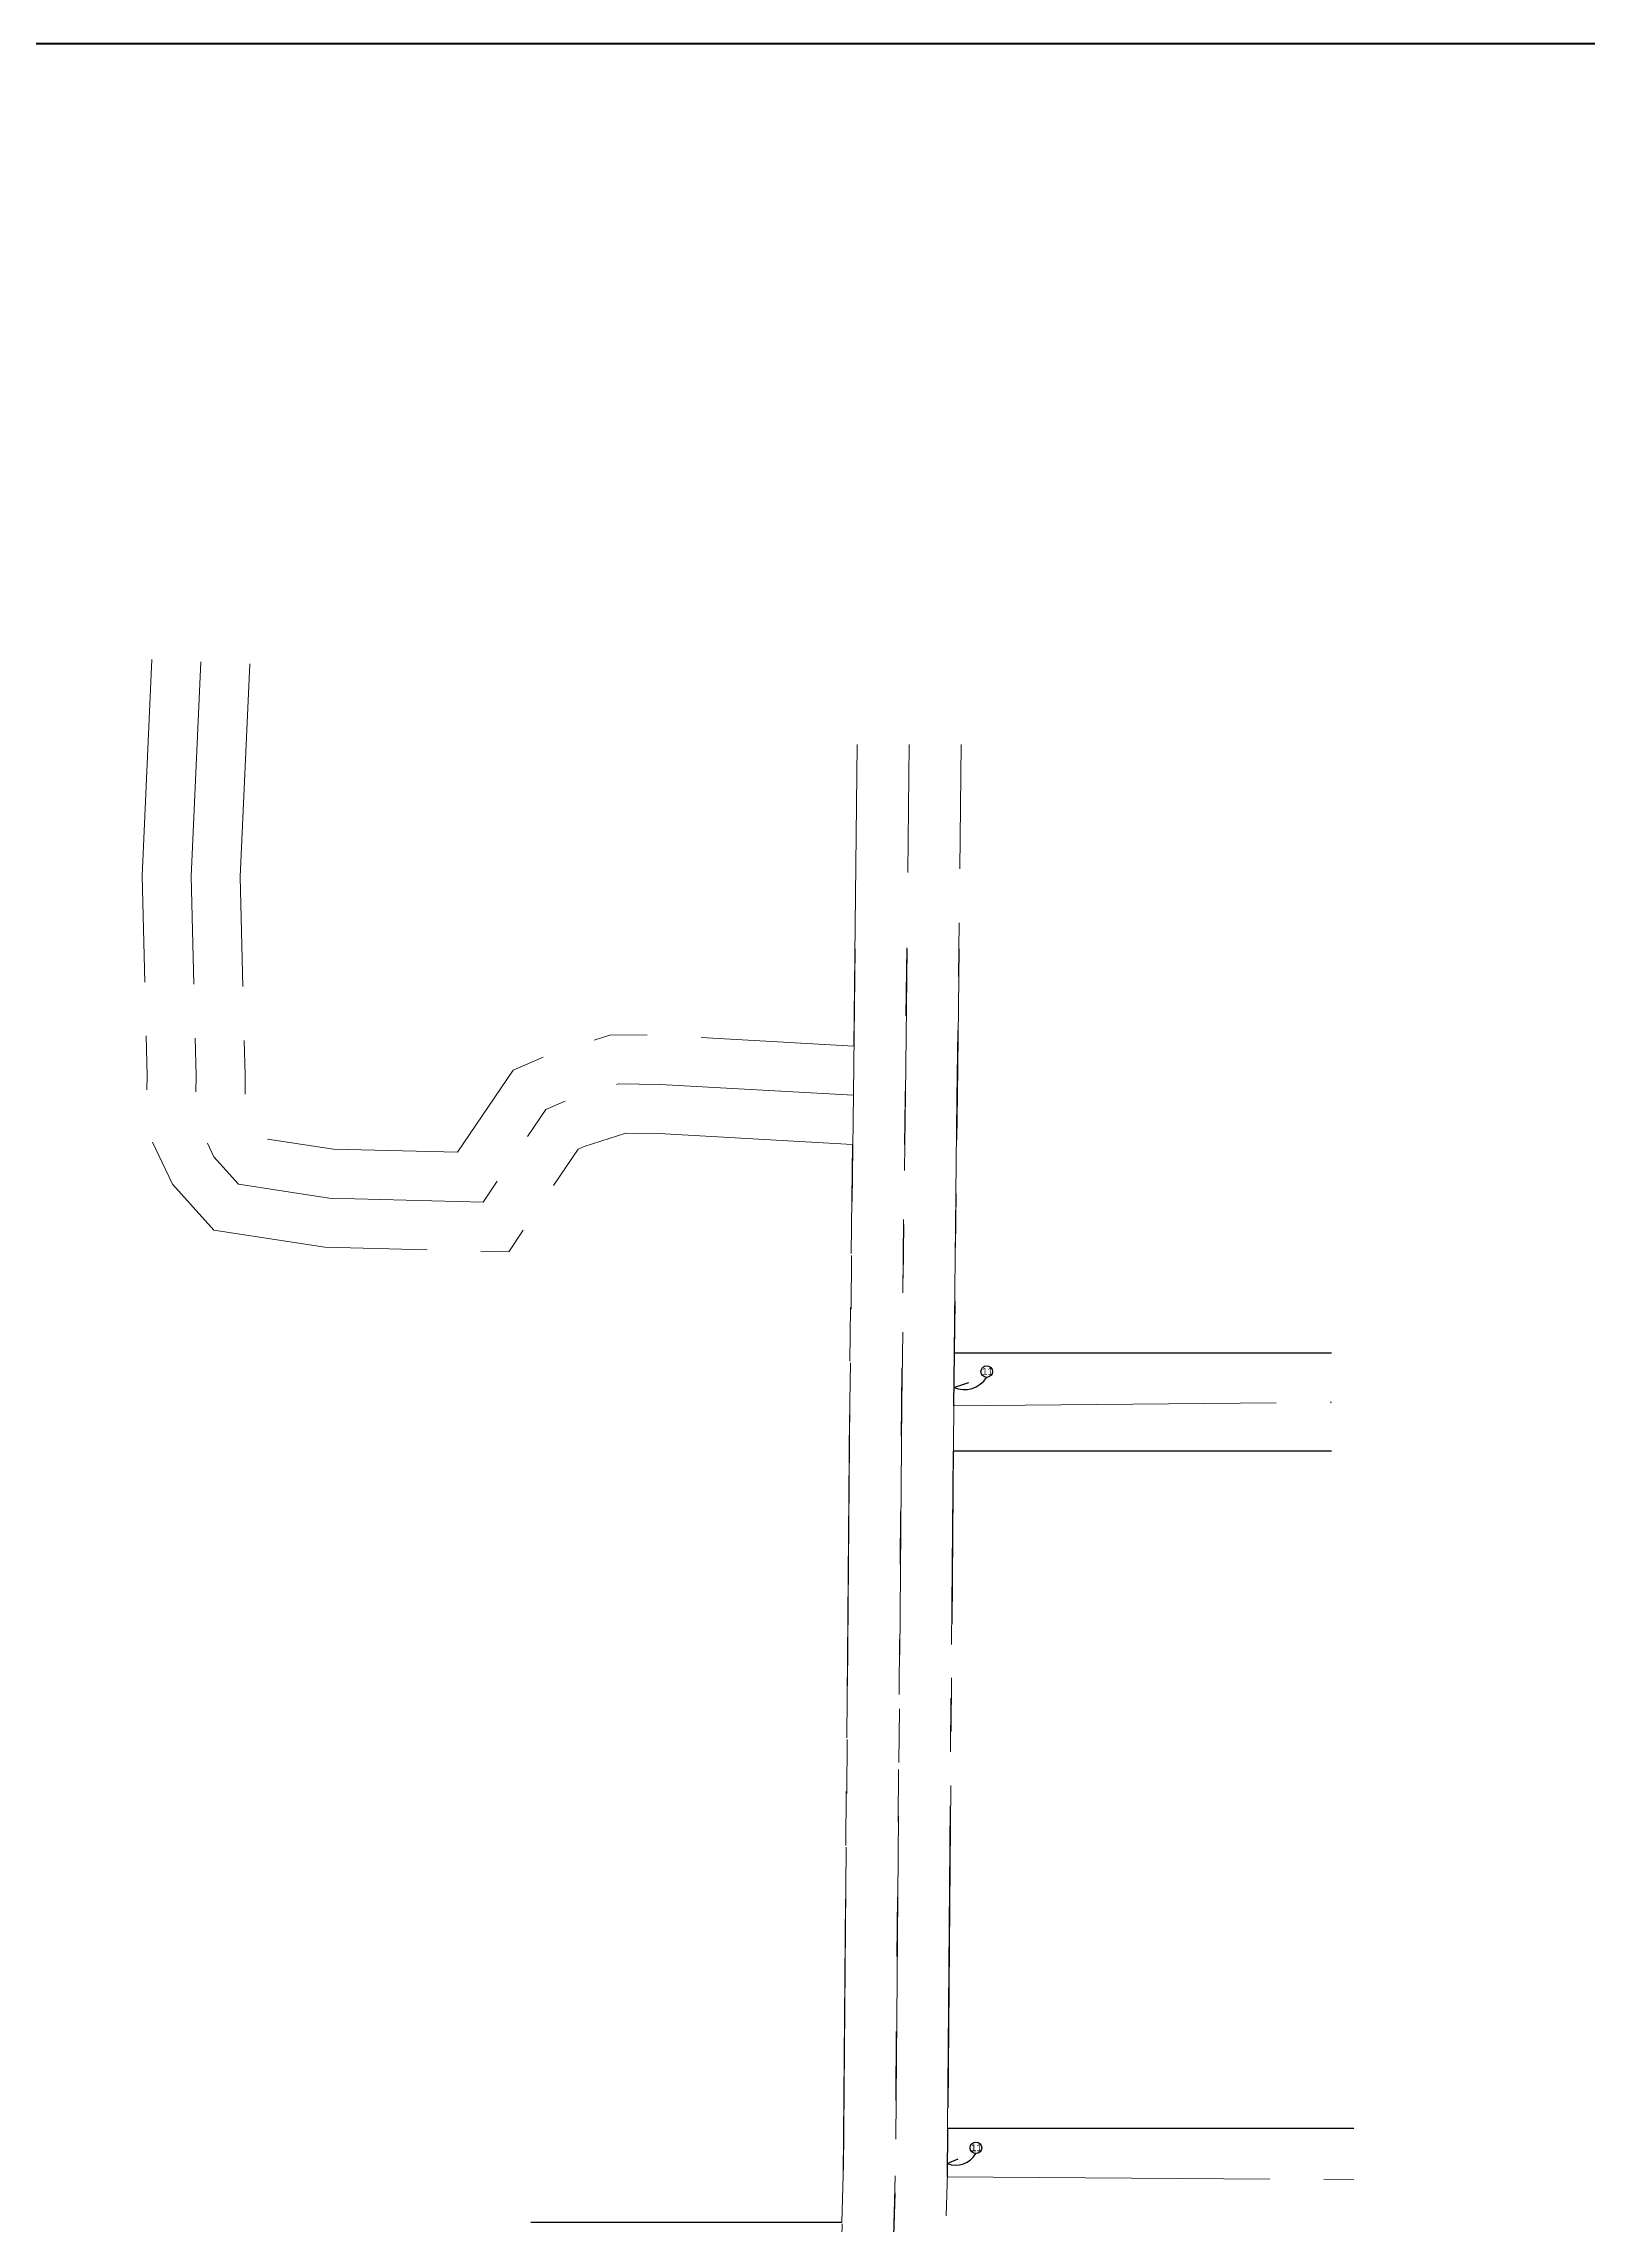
# Paper-space layout 'Layout1' of a CAD drawing. Header units: inches. Extents: x 0 to 35.9, y 0 to 23.6.
# Drawn here: x 10.51 to 14.1, y 18.54 to 23.61 of the extents above; entities that cross this region are included whole.
import ezdxf

# ---------------------------------------------------------------- set-up
doc = ezdxf.new("R2010")
doc.units = ezdxf.units.IN
doc.header["$MEASUREMENT"] = 0
doc.linetypes.add('CENTER2', pattern=[1.125, 0.75, -0.125, 0.125, -0.125])
doc.layers.get('0').update_dxf_attribs({"lineweight": 30})
doc.layers.add('BLOCK TEXT', color=7, linetype='Continuous')
doc.layers.add('C-SIDEWALK-CURB', color=92, linetype='Continuous')
doc.styles.get("Standard").update_dxf_attribs({"font": 'arial.ttf'})

# ---------------------------------------------------------------- blocks, each defined once
blk = doc.blocks.new('TITLEBLOCK ARCHD24X36')
at = {"ltscale": 0.125}
blk.add_lwpolyline([(0.0306, 23.9435), (35.909, 23.9435), (35.909, 9.5136), (0.0306, 9.5136)], close=True, dxfattribs=at)
at = {"layer": 'BLOCK TEXT', "linetype": 'ByBlock', "lineweight": 100}
blk.add_lwpolyline([(0.0306, 2.6905), (0.0306, 23.9435), (35.909, 23.9435), (35.909, 2.6905)], close=True, dxfattribs=at)

psp = doc.layouts.get("Layout1")

# ---------------------------------------------------------------- linework, layer by layer
at = {"layer": 'C-SIDEWALK-CURB', "color": 7, "linetype": 'CENTER2', "lineweight": 0}
for p, q in [((12.3961, 21.2791, 1.9161), (12.4043, 21.9801, 1.9161)), ((12.3961, 21.2791, 1.9161), (12.4043, 21.9801, 1.9161)), ((12.5215, 21.6822, 1.9161), (12.525, 21.9801, 1.9161)), ((12.5176, 21.3495, 1.9161), (12.5194, 21.5076, 1.9161)), ((12.5101, 20.7057, 1.9161), (12.512, 20.8763, 1.9161)), ((12.6277, 20.4437, 1.9161), (13.5056, 20.4519, 1.9161)), ((12.6139, 18.7644, 1.9161), (12.6268, 20.338, 1.9161)), ((12.6139, 18.7644, 1.9161), (12.6268, 20.338, 1.9161)), ((12.504, 20.0751, 1.9161), (12.505, 20.1981, 1.9161)), ((12.5015, 19.7732, 1.9161), (12.5026, 19.9004, 1.9161)), ((12.4991, 19.4765, 1.9161), (12.5001, 19.5986, 1.9161)), ((12.4965, 19.1644, 1.9161), (12.4977, 19.3019, 1.9161)), ((12.4938, 18.8295, 1.9161), (12.4951, 18.9897, 1.9161)), ((12.613, 18.6527, 1.9161), (13.558, 18.6454, 1.9161))]:
    psp.add_line(p, q, dxfattribs=at)
at = {"layer": 'C-SIDEWALK-CURB', "color": 7}
for p, q in [((12.6291, 20.5659, 1.9161), (12.6283, 20.4437, 1.9161)), ((13.5056, 20.5659, 1.9161), (12.6291, 20.5659, 1.9161)), ((12.6284, 20.4864, 0.9536), (12.6637, 20.4976, 0.9536)), ((13.5056, 20.338, 1.9161), (12.6268, 20.338, 1.9161)), ((12.6139, 18.7644, 1.9161), (12.613, 18.6527, 1.9161)), ((13.558, 18.7644, 1.9161), (12.6139, 18.7644, 1.9161)), ((12.6135, 18.6832, 0.9536), (12.6386, 18.6944, 0.9536)), ((11.6461, 18.5474, 1.9161), (12.3686, 18.5474, 1.9161))]:
    psp.add_line(p, q, dxfattribs=at)
at = {"layer": 'C-SIDEWALK-CURB', "color": 7, "linetype": 'CENTER2', "lineweight": 0, "elevation": 1.9161, "flags": 128}
for points in [[(10.7659, 22.1773), (10.7433, 21.6748), (10.7548, 21.2102), (10.7538, 21.0857), (10.8142, 20.9585), (10.91, 20.8517), (11.168, 20.8123), (11.5948, 20.8015), (11.7563, 21.0401), (11.7698, 21.0459), (11.8667, 21.0771), (11.9433, 21.0765), (12.3934, 21.051)], [(10.8797, 22.1722), (10.8573, 21.6736), (10.8688, 21.2112), (10.868, 21.111), (10.91, 21.0223), (10.9675, 20.9582), (11.1781, 20.926), (11.5353, 20.917), (11.6807, 21.1316), (11.7298, 21.1527), (11.8493, 21.1912), (11.947, 21.1904), (12.3947, 21.165)], [(10.9936, 22.167), (10.9713, 21.6725), (10.9828, 21.2121), (10.9821, 21.1362), (11.0059, 21.0861), (11.0251, 21.0647), (11.1882, 21.0397), (11.4759, 21.0325), (11.6051, 21.2232), (11.6897, 21.2595), (11.8318, 21.3053), (11.9507, 21.3043), (12.3961, 21.2791)], [(12.6291, 20.5659), (12.636, 21.1568), (12.6457, 21.9801)], [(12.6291, 20.5659), (12.636, 21.1568), (12.6457, 21.9801)], [(12.5141, 21.0509), (12.5153, 21.1582), (12.5155, 21.1749)], [(12.3686, 18.5474), (12.3717, 18.6559), (12.3863, 20.4437), (12.3934, 21.051)], [(12.3686, 18.5474), (12.3717, 18.6559), (12.3863, 20.4437), (12.3934, 21.051)], [(12.5064, 20.3727), (12.507, 20.4425), (12.508, 20.5311)], [(12.4884, 18.5129), (12.4924, 18.6537), (12.4924, 18.6549)]]:
    psp.add_lwpolyline(points, dxfattribs=at)
at = {"layer": 'C-SIDEWALK-CURB', "color": 7, "linetype": 'CENTER2', "lineweight": 0, "flags": 128}
for points in [[(12.8665, 15.4321), (12.4752, 16.0143), (12.3638, 16.3824), (12.3157, 16.9102), (12.3668, 18.4538), (12.3727, 18.6645), (12.3874, 20.4523), (12.3957, 21.1682), (12.3997, 21.5055)], [(12.9666, 15.4994), (12.5854, 16.0666), (12.4829, 16.4056), (12.4365, 16.9137), (12.4874, 18.4501), (12.4934, 18.6623), (12.508, 20.4511), (12.5163, 21.1668), (12.5203, 21.5055)], [(13.0667, 15.5667), (12.6957, 16.1188), (12.6019, 16.4288), (12.5574, 16.9172), (12.608, 18.4464), (12.614, 18.6601), (12.6287, 20.4499), (12.637, 21.1654), (12.641, 21.5055)]]:
    psp.add_lwpolyline(points, dxfattribs=at)
at = {"layer": 'C-SIDEWALK-CURB', "color": 7}
for centre in [(12.7051, 20.5231, 0.9536), (12.68, 18.7199, 0.9536)]:
    psp.add_circle(centre, 0.0134, dxfattribs=at)
for centre, radius, start, end in [((12.653, 20.5434, 0.9536), 0.062, 246.6605, 327.1412), ((12.6331, 18.7339, 0.9536), 0.0543, 248.8667, 329.7373)]:
    psp.add_arc(centre, radius, start, end, dxfattribs=at)

# ---------------------------------------------------------------- block references
psp.add_blockref('TITLEBLOCK ARCHD24X36', (-0.0114, -0.3354))

# ---------------------------------------------------------------- texts
at = {"layer": 'C-SIDEWALK-CURB', "color": 7, "linetype": 'Continuous', "char_height": 0.01613, "width": 2.33897, "attachment_point": 1}
for insert in [(12.6944, 20.5317, 0.9536), (12.6687, 18.728, 0.9536)]:
    psp.add_mtext('11', dxfattribs=dict(at, insert=insert))

doc.saveas('drawing.dxf')
